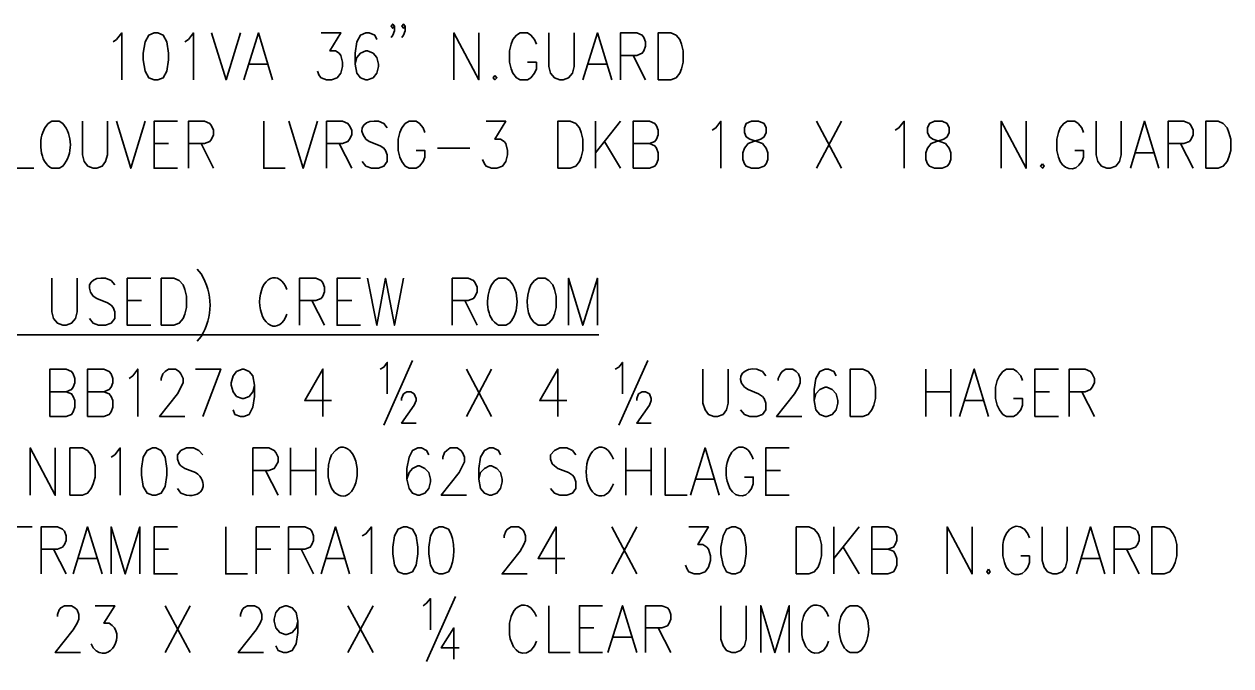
# Model space of a CAD drawing. Header units: inches. Extents: x 5 to 516, y -193 to 129.
# Drawn here: x 212.08 to 221.69, y -100.07 to -94.97 of the extents above; entities that cross this region are included whole.
import ezdxf

# ---------------------------------------------------------------- set-up
doc = ezdxf.new("R2010")
doc.units = ezdxf.units.IN
doc.header["$MEASUREMENT"] = 0
doc.layers.add('PDF3_Geometry', color=7, linetype='Continuous')

msp = doc.modelspace()

# ---------------------------------------------------------------- linework, layer by layer
at = {"layer": 'PDF3_Geometry', "lineweight": 35}
for points in [[(215.0315107, -94.9827607), (215.0181782, -94.9994263), (215.0048457, -94.9827607), (215.0181782, -94.9660952), (215.0315107, -94.9827607), (215.0315107, -95.0194251), (215.0181782, -95.0527563), (215.0048457, -95.072755)], [(215.1181683, -94.9827607), (215.1048358, -94.9994263), (215.0915033, -94.9827607), (215.1048358, -94.9660952), (215.1181683, -94.9827607), (215.1181683, -95.0194251), (215.1048358, -95.0527563), (215.0915033, -95.072755)], [(212.7916573, -95.1060879), (212.8183222, -95.0894223), (212.8616528, -95.0360924), (212.8616528, -95.4094018)], [(213.3616213, -95.1060879), (213.3916194, -95.0894223), (213.4316168, -95.0360924), (213.4316168, -95.4094018)], [(213.5749391, -95.0360919), (213.6915982, -95.4094013), (213.8049243, -95.0360919)], [(213.831589, -95.4093997), (213.9482482, -95.0360903), (214.0615742, -95.4093997)], [(214.4482148, -95.0360919), (214.6048714, -95.0360919), (214.5182103, -95.179416), (214.5615408, -95.179416), (214.5915389, -95.1960816), (214.6048714, -95.2160803), (214.6182039, -95.2694103), (214.6182039, -95.3027415), (214.6048714, -95.3560714), (214.5748733, -95.3927357), (214.5315428, -95.4094013), (214.4915453, -95.4094013), (214.4482148, -95.3927357), (214.4315492, -95.3760701), (214.4182167, -95.3394058)], [(214.8915186, -95.0894196), (214.874853, -95.0527553), (214.8315224, -95.0360897), (214.8048575, -95.0360897), (214.7615269, -95.0527553), (214.7315289, -95.1060852), (214.7181964, -95.1960795), (214.7181964, -95.2860737), (214.7315289, -95.3560692), (214.7615269, -95.3927335), (214.8048575, -95.4093991), (214.81819, -95.4093991), (214.8615205, -95.3927335), (214.8915186, -95.3560692), (214.9048511, -95.3027393), (214.9048511, -95.2860737), (214.8915186, -95.2327438), (214.8615205, -95.1960795), (214.81819, -95.1794139), (214.8048575, -95.1794139), (214.7615269, -95.1960795), (214.7315289, -95.2327438), (214.7181964, -95.2860737)], [(215.5048148, -95.4093997), (215.5048148, -95.0360903), (215.704802, -95.4093997), (215.704802, -95.0360903)], [(216.1614364, -95.1260858), (216.1481039, -95.0894215), (216.1181058, -95.0527572), (216.0914408, -95.0360916), (216.0314447, -95.0360916), (216.0047797, -95.0527572), (215.9747817, -95.0894215), (215.9614492, -95.1260858), (215.9481167, -95.1794158), (215.9481167, -95.26941), (215.9614492, -95.3227399), (215.9747817, -95.3560711), (216.0047797, -95.3927354), (216.0314447, -95.409401), (216.0914408, -95.409401), (216.1181058, -95.3927354), (216.1481039, -95.3560711), (216.1614364, -95.3227399), (216.1614364, -95.26941), (216.0914408, -95.26941)], [(216.2614327, -95.0360919), (216.2614327, -95.3027415), (216.2747651, -95.3560714), (216.3047632, -95.3927357), (216.3480938, -95.4094013), (216.3747587, -95.4094013), (216.4180893, -95.3927357), (216.4480874, -95.3560714), (216.4614198, -95.3027415), (216.4614198, -95.0360919)], [(216.5314145, -95.4093997), (216.6480737, -95.0360903), (216.7613998, -95.4093997)], [(216.8313967, -95.4093997), (216.8313967, -95.0360903), (216.9613883, -95.0360903), (217.0047189, -95.0527559), (217.0180514, -95.0727546), (217.0313838, -95.1060858), (217.0313838, -95.1427501), (217.0180514, -95.1794144), (217.0047189, -95.19608), (216.9613883, -95.2160787), (216.8313967, -95.2160787)], [(213.8749212, -95.2860759), (214.0182453, -95.2860759)], [(216.5747467, -95.2860759), (216.7180709, -95.2860759)], [(216.9313862, -95.2160798), (217.0313798, -95.4094007)], [(211.9917072, -95.7393786), (211.9917072, -96.112688), (212.1616963, -96.112688)], [(212.3916824, -95.7560442), (212.3616843, -95.7393786), (212.3050213, -95.7393786), (212.2750232, -95.7560442), (212.2483582, -95.7927085)], [(212.5483325, -95.7393786), (212.5483325, -96.0060282), (212.561665, -96.0593581), (212.5916631, -96.0960224), (212.6316605, -96.112688), (212.6616586, -96.112688), (212.7049891, -96.0960224), (212.7316541, -96.0593581), (212.7483197, -96.0060282), (212.7483197, -95.7393786)], [(212.8183212, -95.7393786), (212.9316472, -96.112688), (213.0483064, -95.7393786)], [(213.3049512, -96.1126898), (213.1182965, -96.1126898), (213.1182965, -95.7393804), (213.3049512, -95.7393804)], [(213.3916148, -96.1126898), (213.3916148, -95.7393804), (213.5182733, -95.7393804), (213.5616039, -95.756046), (213.5749363, -95.7760447), (213.5916019, -95.8093759), (213.5916019, -95.8460402), (213.5749363, -95.8827045), (213.5616039, -95.8993701), (213.5182733, -95.9160357), (213.3916148, -95.9160357)], [(213.991579, -95.7393786), (213.991579, -96.112688), (214.1615681, -96.112688)], [(214.1915648, -95.7393786), (214.3048909, -96.112688), (214.418217, -95.7393786)], [(214.4915469, -96.1126898), (214.4915469, -95.7393804), (214.6182055, -95.7393804), (214.6615361, -95.756046), (214.6748685, -95.7760447), (214.6915341, -95.8093759), (214.6915341, -95.8460402), (214.6748685, -95.8827045), (214.6615361, -95.8993701), (214.6182055, -95.9160357), (214.4915469, -95.9160357)], [(214.9748466, -95.7927098), (214.9481816, -95.7560455), (214.9048511, -95.7393799)], [(215.2748287, -95.829376), (215.2614962, -95.7927117), (215.2314982, -95.7560474), (215.2048332, -95.7393818), (215.1481702, -95.7393818), (215.1181721, -95.7560474), (215.0915071, -95.7927117), (215.0748415, -95.829376), (215.0615091, -95.8827059), (215.0615091, -95.9727001), (215.0748415, -96.02603), (215.0915071, -96.0593612), (215.1181721, -96.0960256), (215.1481702, -96.1126912), (215.2048332, -96.1126912), (215.2314982, -96.0960256), (215.2614962, -96.0593612), (215.2748287, -96.02603), (215.2748287, -95.9727001), (215.2048332, -95.9727001)], [(215.7614647, -95.7393786), (215.9181213, -95.7393786), (215.8314602, -95.8827028), (215.8747908, -95.8827028), (215.9047889, -95.8993684), (215.9181213, -95.916034), (215.9314538, -95.972697), (215.9314538, -96.0060282), (215.9181213, -96.0593581), (215.8914564, -96.0960224), (215.8481258, -96.112688), (215.8047953, -96.112688), (215.7614647, -96.0960224), (215.7481322, -96.0793568), (215.7314666, -96.0426925)], [(216.6314041, -95.7393786), (216.6314041, -96.112688)], [(216.8313967, -95.7393786), (216.6314095, -95.9893626)], [(216.9313862, -96.1126898), (216.9313862, -95.7393804), (217.0613778, -95.7393804), (217.1047084, -95.756046), (217.1180409, -95.7760447), (217.1313734, -95.8093759), (217.1313734, -95.8460402), (217.1180409, -95.8827045), (217.1047084, -95.8993701), (217.0613778, -95.9160357), (216.9313862, -95.9160357)], [(217.5613507, -95.8093747), (217.5913488, -95.7927091), (217.6313462, -95.7393792), (217.6313462, -96.1126886)], [(218.59128, -95.7393786), (218.3912929, -96.112688)], [(218.3912942, -95.7393786), (218.5912814, -96.112688)], [(219.0179223, -95.8093747), (219.0479204, -95.7927091), (219.091251, -95.7393792), (219.091251, -96.1126886)], [(219.8612046, -96.1126898), (219.8612046, -95.7393804), (220.0611918, -96.1126898), (220.0611918, -95.7393804)], [(220.5178262, -95.829376), (220.5044937, -95.7927117), (220.4744956, -95.7560474), (220.4478307, -95.7393818), (220.3911676, -95.7393818), (220.3611695, -95.7560474), (220.3311715, -95.7927117), (220.317839, -95.829376), (220.3045065, -95.8827059), (220.3045065, -95.9727001), (220.317839, -96.02603)], [(220.6178157, -95.7393786), (220.6178157, -96.0060282), (220.6311482, -96.0593581), (220.6611462, -96.0960224), (220.7044768, -96.112688), (220.7311418, -96.112688), (220.7744723, -96.0960224), (220.8044704, -96.0593581), (220.8178029, -96.0060282), (220.8178029, -95.7393786)], [(220.8911339, -96.1126898), (221.00446, -95.7393804), (221.1177861, -96.1126898)], [(221.1911161, -96.1126898), (221.1911161, -95.7393804), (221.3177746, -95.7393804), (221.3611052, -95.756046), (221.3744376, -95.7760447), (221.3911032, -95.8093759), (221.3911032, -95.8460402), (221.3744376, -95.8827045), (221.3611052, -95.8993701), (221.3177746, -95.9160357), (221.1911161, -95.9160357)], [(214.8048575, -95.882704), (214.8315224, -95.8993696), (214.9181836, -95.9360339), (214.9481816, -95.9526995), (214.9615141, -95.9726982), (214.9748466, -96.0060294), (214.9748466, -96.0593593), (214.9481816, -96.0960237), (214.9048511, -96.1126893), (214.848188, -96.1126893), (214.8048575, -96.0960237), (214.7748594, -96.0593593)], [(213.1182965, -95.9160336), (213.2316226, -95.9160336)], [(213.4916111, -95.9160336), (213.5916046, -96.1126876)], [(214.5915365, -95.9160336), (214.6915301, -96.1126876)], [(215.374825, -95.9526998), (215.6314752, -95.9526998)], [(216.7047365, -95.8993686), (216.831395, -96.1126883)], [(217.0613827, -95.9160336), (217.1047133, -95.9360323), (217.1180458, -95.9526979), (217.1313782, -95.9893622), (217.1313782, -96.0426921), (217.1180458, -96.0793564), (217.1047133, -96.096022), (217.0613827, -96.1126876), (216.9313911, -96.1126876)], [(220.5044937, -96.0593612), (220.5178262, -96.02603), (220.5178262, -95.9727001), (220.4478307, -95.9727001)], [(221.2911124, -95.9160336), (221.3911059, -96.1126876)], [(220.9311297, -95.9893626), (221.0744539, -95.9893626)], [(212.3050213, -96.112688), (212.3616843, -96.112688), (212.3916824, -96.0960224)], [(213.4616108, -96.9159695), (213.4916089, -96.9526338)], [(212.3050213, -96.9892985), (212.3050213, -97.2559481), (212.3183538, -97.309278), (212.3483518, -97.3459423), (212.3916824, -97.3626079), (212.4183474, -97.3626079), (212.4616779, -97.3459423), (212.491676, -97.309278), (212.5050085, -97.2559481), (212.5050085, -96.9892985)], [(212.8049892, -97.0426296), (212.7749912, -97.0059653), (212.7316606, -96.9892997)], [(213.0916334, -97.3626097), (212.9049787, -97.3626097), (212.9049787, -96.9893003), (213.0916334, -96.9893003)], [(214.2748928, -97.3626097), (214.2748928, -96.9893003), (214.4048845, -96.9893003), (214.448215, -97.0059659), (214.4615475, -97.0259646), (214.47488, -97.0592958), (214.47488, -97.0959601), (214.4615475, -97.1326244), (214.448215, -97.14929), (214.4048845, -97.1659556), (214.2748928, -97.1659556)], [(214.7615296, -97.3626097), (214.5748749, -97.3626097), (214.5748749, -96.9893003), (214.7615296, -96.9893003)], [(214.8181929, -96.9892985), (214.8915216, -97.3626079), (214.9615171, -96.9892985), (215.0315126, -97.3626079), (215.1048412, -96.9892985)], [(215.4914828, -97.3626097), (215.4914828, -96.9893003), (215.6181414, -96.9893003), (215.6614719, -97.0059659), (215.6748044, -97.0259646), (215.69147, -97.0592958), (215.69147, -97.0959601), (215.6748044, -97.1326244), (215.6614719, -97.14929), (215.6181414, -97.1659556), (215.4914828, -97.1659556)], [(215.9481221, -97.0059641), (215.9181241, -96.9892985), (215.861461, -96.9892985), (215.8314629, -97.0059641), (215.804798, -97.0426284)], [(216.1747683, -97.3626079), (216.2314313, -97.3626079), (216.2614294, -97.3459423), (216.2914275, -97.309278), (216.30476, -97.2759468), (216.3180924, -97.2226169), (216.3180924, -97.1326226), (216.30476, -97.0792927), (216.2914275, -97.0426284), (216.2614294, -97.0059641), (216.2314313, -96.9892985), (216.1747683, -96.9892985), (216.1481033, -97.0059641), (216.1181053, -97.0426284)], [(216.4180863, -97.3626097), (216.4180863, -96.9893003), (216.5314124, -97.3626097), (216.6480716, -96.9893003), (216.6480716, -97.3626097)], [(212.631667, -97.1326239), (212.6616651, -97.1492895), (212.7483262, -97.1859538), (212.7749912, -97.2026194), (212.7916567, -97.2226181), (212.8049892, -97.2559493), (212.8049892, -97.3092792), (212.7749912, -97.3459435), (212.7316606, -97.3626091), (212.6749976, -97.3626091), (212.631667, -97.3459435), (212.6050021, -97.3092792)], [(212.9049787, -97.1659534), (213.0183048, -97.1659534)], [(214.3748891, -97.1659534), (214.4748827, -97.3626075)], [(214.5748749, -97.1659534), (214.6915341, -97.1659534)], [(215.5914724, -97.1659534), (215.6914659, -97.3626075)], [(215.861461, -97.3626079), (215.9181241, -97.3626079), (215.9481221, -97.3459423)], [(208.1452877, -97.4392717), (216.6580755, -97.4392717)], [(213.4916089, -97.4526017), (213.4616108, -97.489266)], [(214.9181825, -97.7125865), (214.9481805, -97.6959209), (214.9748455, -97.6592566), (214.9748455, -97.9092406)], [(214.9481827, -98.159225), (215.1748348, -97.6425915)], [(216.7880645, -97.7125865), (216.8180626, -97.6959209), (216.8480606, -97.6592566), (216.8480606, -97.9092406)], [(216.8180647, -98.159225), (217.04805, -97.6425915)], [(212.288353, -98.089229), (212.288353, -97.7125865), (212.4183446, -97.7125865), (212.4616752, -97.7325852), (212.4750077, -97.7492508), (212.4883402, -97.7859151), (212.4883402, -97.8225794), (212.4750077, -97.8559106), (212.4616752, -97.8759093), (212.4183446, -97.8925749), (212.288353, -97.8925749)], [(212.5883351, -98.089229), (212.5883351, -97.7125865), (212.7183268, -97.7125865), (212.7616573, -97.7325852), (212.7749898, -97.7492508), (212.7883223, -97.7859151), (212.7883223, -97.8225794), (212.7749898, -97.8559106), (212.7616573, -97.8759093), (212.7183268, -97.8925749), (212.5883351, -97.8925749)], [(212.9183107, -97.7859156), (212.9483088, -97.7659169), (212.9883062, -97.7125869), (212.9883062, -98.0892295)], [(213.1749606, -97.8025805), (213.1749606, -97.7859149), (213.1882931, -97.7492506), (213.2049587, -97.732585), (213.2316237, -97.7125863), (213.2882867, -97.7125863), (213.3182848, -97.732585), (213.3316172, -97.7492506), (213.3482828, -97.7859149), (213.3482828, -97.8225792), (213.3049523, -97.9092403), (213.1616281, -98.0892288), (213.3616153, -98.0892288)], [(213.504943, -98.089229), (213.6482671, -97.7125865), (213.44828, -97.7125865)], [(213.9182466, -97.839245), (213.9049141, -97.8925749), (213.874916, -97.9292393), (213.8315855, -97.9459048), (213.818253, -97.9459048), (213.7749224, -97.9292393), (213.7482575, -97.8925749), (213.7315919, -97.839245), (213.7315919, -97.8225794), (213.7482575, -97.7659164), (213.7749224, -97.7325852), (213.818253, -97.7125865), (213.8315855, -97.7125865), (213.874916, -97.7325852), (213.9049141, -97.7659164), (213.9182466, -97.839245), (213.9182466, -97.9292393), (213.9049141, -98.0159004), (213.874916, -98.0725634), (213.8315855, -98.089229), (213.8049205, -98.089229), (213.76159, -98.0725634), (213.7482575, -98.0358991)], [(214.4615467, -98.0892291), (214.4615467, -97.7125865), (214.3182226, -97.9625705), (214.5315422, -97.9625705)], [(215.6048043, -97.7125865), (215.8047915, -98.0892291)], [(215.8047969, -97.7125865), (215.6048097, -98.0892291)], [(216.3314287, -98.0892291), (216.3314287, -97.7125865), (216.1881046, -97.9625705), (216.4047573, -97.9625705)], [(217.4880182, -97.7125865), (217.4880182, -97.9825692), (217.5046838, -98.0358991), (217.5313488, -98.0725635), (217.5746794, -98.0892291), (217.6046774, -98.0892291), (217.648008, -98.0725635), (217.6746729, -98.0358991), (217.6880054, -97.9825692), (217.6880054, -97.7125865)], [(217.9879862, -97.7659177), (217.9613212, -97.7325865), (217.9179907, -97.7125878)], [(218.0879825, -97.8025805), (218.0879825, -97.7859149), (218.1046481, -97.7492506), (218.1179806, -97.732585), (218.1479786, -97.7125863), (218.2046417, -97.7125863), (218.2313066, -97.732585), (218.2479722, -97.7492506), (218.2613047, -97.7859149), (218.2613047, -97.8225792), (218.2479722, -97.8559104), (218.2179742, -97.9092403), (218.07465, -98.0892288), (218.2746372, -98.0892288)], [(218.5479478, -97.7659177), (218.5312823, -97.7325865), (218.4879517, -97.7125878), (218.4612867, -97.7125878), (218.4179562, -97.7325865), (218.3879581, -97.7859164), (218.3746256, -97.8759106), (218.3746256, -97.9625717), (218.3879581, -98.0359004), (218.4179562, -98.0725647), (218.4612867, -98.0892303), (218.4746192, -98.0892303), (218.5179498, -98.0725647), (218.5479478, -98.0359004), (218.5612803, -97.9825705), (218.5612803, -97.9625717), (218.5479478, -97.9092418), (218.5179498, -97.8759106), (218.4746192, -97.8559119), (218.4612867, -97.8559119), (218.4179562, -97.8759106), (218.3879581, -97.9092418), (218.3746256, -97.9625717)], [(219.2612403, -97.7125865), (219.2612403, -98.0892291)], [(219.4612262, -97.7125865), (219.4612262, -98.0892291)], [(219.5312222, -98.089229), (219.6478814, -97.7125865), (219.7612075, -98.089229)], [(220.0311902, -97.8025805), (220.0178577, -97.7659162), (219.9878596, -97.732585), (219.9611946, -97.7125863), (219.9045316, -97.7125863), (219.8745335, -97.732585), (219.8478686, -97.7659162), (219.831203, -97.8025805), (219.8178705, -97.8559104), (219.8178705, -97.9459046), (219.831203, -97.9992346), (219.8478686, -98.0358989), (219.8745335, -98.0725632), (219.9045316, -98.0892288), (219.9611946, -98.0892288), (219.9878596, -98.0725632), (220.0178577, -98.0358989), (220.0311902, -97.9992346), (220.0311902, -97.9459046), (219.9611946, -97.9459046)], [(220.3178344, -98.089229), (220.1311797, -98.089229), (220.1311797, -97.7125865), (220.3178344, -97.7125865)], [(220.4044979, -98.089229), (220.4044979, -97.7125865), (220.5311565, -97.7125865), (220.574487, -97.7325852), (220.5878195, -97.7492508), (220.6044851, -97.7859151), (220.6044851, -97.8225794), (220.5878195, -97.8559106), (220.574487, -97.8759093), (220.5311565, -97.8925749), (220.4044979, -97.8925749)], [(212.4183427, -97.8925745), (212.4616733, -97.9092401), (212.4750058, -97.9292388), (212.4883383, -97.96257), (212.4883383, -98.0158999), (212.4750058, -98.0525642), (212.4616733, -98.0725629), (212.4183427, -98.0892285), (212.2883511, -98.0892285)], [(212.7183249, -97.8925745), (212.7616554, -97.9092401), (212.7749879, -97.9292388), (212.7883204, -97.96257), (212.7883204, -98.0158999), (212.7749879, -98.0525642), (212.7616554, -98.0725629), (212.7183249, -98.0892285), (212.5883332, -98.0892285)], [(215.0881748, -97.9625705), (215.0881748, -97.9459049), (215.1048404, -97.9092406), (215.1315054, -97.892575), (215.1615035, -97.892575), (215.1881684, -97.9092406), (215.204834, -97.9459049), (215.204834, -97.9625705), (215.1881684, -97.9992348), (215.0881748, -98.142559), (215.204834, -98.142559)], [(216.9613864, -97.9625705), (216.9613864, -97.9459049), (216.9747189, -97.9092406), (217.004717, -97.892575), (217.0313819, -97.892575), (217.06138, -97.9092406), (217.0747125, -97.9459049), (217.0747125, -97.9625705), (217.06138, -97.9992348), (216.9613864, -98.142559), (217.0747125, -98.142559)], [(217.8179971, -97.8559119), (217.8479952, -97.8759106), (217.9313232, -97.9092418), (217.9613212, -97.9292405), (217.9746537, -97.9459061), (217.9879862, -97.9825705), (217.9879862, -98.0359004), (217.9613212, -98.0725647), (217.9179907, -98.0892303), (217.8613276, -98.0892303), (217.8179971, -98.0725647), (217.787999, -98.0359004)], [(219.2612403, -97.8925745), (219.4612275, -97.8925745)], [(220.1311797, -97.8925745), (220.2478389, -97.8925745)], [(220.5044942, -97.8925745), (220.6044878, -98.0892285)], [(219.5745544, -97.9625705), (219.7178785, -97.9625705)], [(212.1316926, -98.7158554), (212.1316926, -98.3392129), (212.3316797, -98.7158554), (212.3316797, -98.3392129)], [(212.774989, -98.412542), (212.8049871, -98.3958764), (212.8483176, -98.3392134), (212.8483176, -98.7158559)], [(213.504943, -98.3958754), (213.4749449, -98.3592111), (213.4316144, -98.3392124), (213.3749513, -98.3392124), (213.3316208, -98.3592111), (213.3049558, -98.3958754), (213.3049558, -98.4292066), (213.3182883, -98.4658709), (213.3316208, -98.4825365), (213.3616189, -98.5025352), (213.44828, -98.5358664)], [(213.9049146, -98.7158554), (213.9049146, -98.3392129), (214.0315732, -98.3392129), (214.0749037, -98.3592116), (214.0882362, -98.3758772), (214.1049018, -98.4125415), (214.1049018, -98.4492058), (214.0882362, -98.482537), (214.0749037, -98.5025358), (214.0315732, -98.5192014), (213.9049146, -98.5192014)], [(214.2048968, -98.339213), (214.2048968, -98.7158555)], [(214.4048826, -98.339213), (214.4048826, -98.7158555)], [(214.5882069, -98.339213), (214.5615419, -98.3592117), (214.5315438, -98.395876)], [(215.304829, -98.3958754), (215.2881634, -98.3592111), (215.2481659, -98.3392124), (215.2181678, -98.3392124), (215.1748373, -98.3592111), (215.1481723, -98.412541), (215.1315067, -98.5025352), (215.1315067, -98.5891963), (215.1481723, -98.662525), (215.1748373, -98.6991893), (215.2181678, -98.7158549), (215.2315003, -98.7158549), (215.2748309, -98.6991893), (215.304829, -98.662525), (215.3181614, -98.609195), (215.3181614, -98.5891963), (215.304829, -98.5358664), (215.2748309, -98.5025352), (215.2315003, -98.4825365), (215.2181678, -98.4825365), (215.1748373, -98.5025352), (215.1481723, -98.5358664), (215.1315067, -98.5891963)], [(215.4181504, -98.4292086), (215.4181504, -98.412543), (215.4314829, -98.3758787), (215.4481485, -98.3592131), (215.4748134, -98.3392144), (215.5314765, -98.3392144), (215.5614746, -98.3592131), (215.574807, -98.3758787), (215.5881395, -98.412543), (215.5881395, -98.4492073), (215.574807, -98.4825385), (215.5481421, -98.5358684), (215.4048179, -98.7158569), (215.6048051, -98.7158569)], [(215.874793, -98.3958754), (215.8614605, -98.3592111), (215.8181299, -98.3392124), (215.7881318, -98.3392124), (215.7481344, -98.3592111), (215.7181363, -98.412541), (215.7048039, -98.5025352), (215.7048039, -98.5891963), (215.7181363, -98.662525), (215.7481344, -98.6991893), (215.7881318, -98.7158549), (215.8047974, -98.7158549), (215.848128, -98.6991893), (215.874793, -98.662525), (215.8881254, -98.609195), (215.8881254, -98.5891963), (215.874793, -98.5358664), (215.848128, -98.5025352), (215.8047974, -98.4825365), (215.7881318, -98.4825365), (215.7481344, -98.5025352), (215.7181363, -98.5358664), (215.7048039, -98.5891963)], [(216.4747504, -98.3958754), (216.4480855, -98.3592111), (216.4047549, -98.3392124), (216.3480919, -98.3392124), (216.3047613, -98.3592111), (216.2747632, -98.3958754), (216.2747632, -98.4292066), (216.2880957, -98.4658709), (216.3047613, -98.4825365), (216.3314263, -98.5025352), (216.4180874, -98.5358664), (216.4480855, -98.5558651), (216.4614179, -98.5725307), (216.4747504, -98.609195), (216.4747504, -98.662525), (216.4480855, -98.6991893), (216.4047549, -98.7158549), (216.3480919, -98.7158549), (216.3047613, -98.6991893), (216.2747632, -98.662525)], [(216.8747288, -98.339213), (216.8747288, -98.7158555)], [(217.0747147, -98.339213), (217.0747147, -98.7158555)], [(217.1880361, -98.339213), (217.1880361, -98.7158555), (217.3613583, -98.7158555)], [(217.3880287, -98.7158554), (217.5046879, -98.3392129), (217.618014, -98.7158554)], [(218.1746409, -98.7158554), (217.9879862, -98.7158554), (217.9879862, -98.3392129), (218.1746409, -98.3392129)], [(214.0049109, -98.5192026), (214.1049045, -98.7158566)], [(214.2048968, -98.5192026), (214.4048839, -98.5192026)], [(216.8747288, -98.5192026), (217.074716, -98.5192026)], [(217.8746642, -98.662527), (217.8879967, -98.6258627), (217.8879967, -98.5725328), (217.8180012, -98.5725328)], [(217.9879862, -98.5192026), (218.1046454, -98.5192026)], [(213.3749513, -98.7158549), (213.3316208, -98.6991893), (213.3049558, -98.662525)], [(217.4313541, -98.5891969), (217.5746783, -98.5891969)], [(211.961707, -99.3424818), (211.961707, -98.9691724), (212.1483617, -98.9691724)], [(212.2183569, -99.3424818), (212.2183569, -98.9691724), (212.3483486, -98.9691724), (212.388346, -98.985838), (212.4050116, -99.0025036), (212.4183441, -99.039168), (212.4183441, -99.0758323), (212.4050116, -99.1091635), (212.388346, -99.1291622), (212.3483486, -99.1458278), (212.2183569, -99.1458278)], [(212.4750069, -99.3424818), (212.5883329, -98.9691724), (212.7049921, -99.3424818)], [(212.774989, -99.3424818), (212.774989, -98.9691724), (212.888315, -99.3424818), (213.0049742, -98.9691724), (213.0049742, -99.3424818)], [(213.3049512, -99.3424818), (213.1182965, -99.3424818), (213.1182965, -98.9691724), (213.3049512, -98.9691724)], [(213.6882605, -98.9691724), (213.6882605, -99.3424818), (213.8615827, -99.3424818)], [(213.9315785, -99.3424818), (213.9315785, -98.9691724), (214.1182332, -98.9691724)], [(214.1882285, -99.3424818), (214.1882285, -98.9691724), (214.3182201, -98.9691724), (214.3615507, -98.985838), (214.3748832, -99.0025036), (214.3882156, -99.039168), (214.3882156, -99.0758323), (214.3748832, -99.1091635), (214.3615507, -99.1291622), (214.3182201, -99.1458278), (214.1882285, -99.1458278)], [(214.4482148, -99.3424818), (214.5615408, -98.9691724), (214.6748669, -99.3424818)], [(214.7748608, -99.0391684), (214.8048588, -99.0225028), (214.8481894, -98.9691729), (214.8481894, -99.3424823)], [(215.4614856, -98.985838), (215.418155, -98.9691724), (215.3881569, -98.9691724), (215.3481595, -98.985838), (215.3181614, -99.0391679), (215.304829, -99.1291621), (215.304829, -99.182492), (215.3181614, -99.2724863), (215.3481595, -99.3258162), (215.3881569, -99.3424818), (215.418155, -99.3424818), (215.4614856, -99.3258162)], [(215.9047864, -99.0558333), (215.9047864, -99.0391678), (215.9181189, -99.0025034), (215.9314514, -98.9858378), (215.9614495, -98.9691722), (216.0181125, -98.9691722), (216.0481106, -98.9858378), (216.061443, -99.0025034), (216.0747755, -99.0391678), (216.0747755, -99.0758321), (216.061443, -99.1091633), (216.031445, -99.1624932), (215.8881208, -99.3424816), (216.088108, -99.3424816)], [(216.3180968, -99.3424818), (216.3180968, -98.9691724), (216.1747726, -99.2191563), (216.3880923, -99.2191563)], [(216.9613864, -98.9691724), (216.7613993, -99.3424818)], [(216.7614006, -98.9691724), (216.9613878, -99.3424818)], [(217.3746968, -98.9691724), (217.5313534, -98.9691724), (217.4480254, -99.1091634), (217.4880229, -99.1091634), (217.5180209, -99.1291621), (217.5313534, -99.1458277), (217.548019, -99.1991576), (217.548019, -99.2358219), (217.5313534, -99.2891519), (217.5046885, -99.3258162), (217.4613579, -99.3424818), (217.4180273, -99.3424818), (217.3746968, -99.3258162), (217.3613643, -99.3058175), (217.3480318, -99.2724863)], [(218.7312721, -98.9691724), (218.531285, -99.2191563)], [(218.5312863, -98.9691724), (218.5312863, -99.3424818)], [(218.8312684, -99.3424818), (218.8312684, -98.9691724), (218.9612601, -98.9691724), (219.0045907, -98.985838), (219.0179231, -99.0025036), (219.0312556, -99.039168), (219.0312556, -99.0758323), (219.0179231, -99.1091635), (219.0045907, -99.1291622), (218.9612601, -99.1458278), (218.8312684, -99.1458278)], [(219.4312259, -99.3424818), (219.4312259, -98.9691724), (219.6312131, -99.3424818), (219.6312131, -98.9691724)], [(220.0878543, -99.0558333), (220.0745218, -99.0225022), (220.0478568, -98.9858378)], [(220.1878438, -98.9691724), (220.1878438, -99.2358219), (220.2045094, -99.2891519), (220.2311743, -99.3258162), (220.2745049, -99.3424818), (220.304503, -99.3424818), (220.3478335, -99.3258162), (220.3744985, -99.2891519), (220.387831, -99.2358219), (220.387831, -98.9691724)], [(220.461162, -99.3424818), (220.5744881, -98.9691724), (220.6878142, -99.3424818)], [(220.7611442, -99.3424818), (220.7611442, -98.9691724), (220.8878027, -98.9691724), (220.9311333, -98.985838), (220.9477989, -99.0025036), (220.9611313, -99.039168), (220.9611313, -99.0758323), (220.9477989, -99.1091635), (220.9311333, -99.1291622), (220.8878027, -99.1458278), (220.7611442, -99.1458278)], [(212.3183532, -99.1458273), (212.4183468, -99.3424814)], [(213.1182965, -99.1458273), (213.2316226, -99.1458273)], [(213.9315785, -99.1458273), (214.0482377, -99.1458273)], [(214.2882248, -99.1458273), (214.3882183, -99.3424814)], [(218.604612, -99.1291624), (218.7312705, -99.342482)], [(218.9612582, -99.1458273), (219.0045888, -99.1624929), (219.0179212, -99.1824916), (219.0312537, -99.2191559), (219.0312537, -99.2724859), (219.0179212, -99.305817), (219.0045888, -99.3258158), (218.9612582, -99.3424814), (218.8312665, -99.3424814)], [(219.8745346, -99.1091633), (219.8745346, -99.1991575), (219.8878671, -99.2524874)], [(220.8611405, -99.1458273), (220.9611341, -99.3424814)], [(212.518339, -99.2191563), (212.6616632, -99.2191563)], [(214.4882106, -99.2191563), (214.6315347, -99.2191563)], [(220.0745218, -99.2891517), (220.0878543, -99.2524874), (220.0878543, -99.1991575), (220.0178588, -99.1991575)], [(220.5044942, -99.2191563), (220.6478184, -99.2191563)], [(215.2881606, -100.0391043), (215.5181459, -99.5224708)], [(212.3483467, -99.6824615), (212.3483467, -99.6657959), (212.3616792, -99.6291316), (212.3750116, -99.612466), (212.4050097, -99.5958004), (212.4616728, -99.5958004), (212.4883377, -99.612466), (212.5050033, -99.6291316), (212.5183358, -99.6657959), (212.5183358, -99.7024602), (212.5050033, -99.7357914), (212.4750052, -99.7891213), (212.3316811, -99.9691098), (212.5316683, -99.9691098)], [(212.6483288, -99.5958005), (212.8049854, -99.5958005), (212.7183243, -99.7357915), (212.7616549, -99.7357915)], [(213.4049467, -99.5958005), (213.2049595, -99.9691099)], [(213.2049609, -99.5958005), (213.4049481, -99.9691099)], [(213.8049251, -99.6824615), (213.8049251, -99.6657959), (213.8182576, -99.6291316), (213.8315901, -99.612466), (213.8615882, -99.5958004), (213.9182512, -99.5958004), (213.9482493, -99.612466), (213.9615817, -99.6291316), (213.9749142, -99.6657959), (213.9749142, -99.7024602), (213.9615817, -99.7357914), (213.9315837, -99.7891213), (213.7882595, -99.9691098), (213.9882467, -99.9691098)], [(214.2615609, -99.7191243), (214.2482284, -99.7724542), (214.2182303, -99.8091185), (214.1748998, -99.8257841), (214.1615673, -99.8257841), (214.1182367, -99.8091185), (214.0882387, -99.7724542), (214.0749062, -99.7191243), (214.0749062, -99.7024587), (214.0882387, -99.6491288), (214.1182367, -99.6124645), (214.1615673, -99.5957989), (214.1748998, -99.5957989), (214.2182303, -99.6124645), (214.2482284, -99.6491288), (214.2615609, -99.7191243), (214.2615609, -99.8091185), (214.2482284, -99.8991128), (214.2182303, -99.9524427), (214.1748998, -99.9691083), (214.1482348, -99.9691083), (214.1049043, -99.9524427), (214.0882387, -99.9157783)], [(214.6615325, -99.5958005), (214.8615197, -99.9691099)], [(214.8615251, -99.5958005), (214.6615379, -99.9691099)], [(215.2614968, -99.5958005), (215.2881617, -99.5758018), (215.3181598, -99.5391375), (215.3181598, -99.7891214)], [(216.1614364, -99.6824615), (216.1481039, -99.6491303), (216.1181058, -99.612466)], [(216.2614327, -99.5958005), (216.2614327, -99.9691099), (216.4314218, -99.9691099)], [(216.6880722, -99.9691083), (216.5047507, -99.9691083), (216.5047507, -99.5957989), (216.6880722, -99.5957989)], [(216.7314004, -99.9691083), (216.8480595, -99.5957989), (216.9613856, -99.9691083)], [(217.0313825, -99.9691083), (217.0313825, -99.5957989), (217.1613741, -99.5957989), (217.2047047, -99.6124645), (217.2180372, -99.6291301), (217.2313697, -99.6657944), (217.2313697, -99.7024587), (217.2180372, -99.7357899), (217.2047047, -99.7557886), (217.1613741, -99.7724542), (217.0313825, -99.7724542)], [(217.6313399, -99.5958005), (217.6313399, -99.8624501), (217.6480055, -99.91578), (217.6746705, -99.9524443), (217.7180011, -99.9691099), (217.7479991, -99.9691099), (217.7879966, -99.9524443), (217.8179946, -99.91578), (217.8313271, -99.8624501), (217.8313271, -99.5958005)], [(217.9479904, -99.9691083), (217.9479904, -99.5957989), (218.0613165, -99.9691083), (218.1746425, -99.5957989), (218.1746425, -99.9691083)], [(218.4879541, -99.6824615), (218.4746217, -99.6491303), (218.4479567, -99.612466)], [(218.7479372, -99.6124661), (218.7179391, -99.5958005), (218.6612761, -99.5958005), (218.631278, -99.6124661), (218.6046131, -99.6491304)], [(215.9614492, -99.6824615), (215.9481167, -99.7357914), (215.9481167, -99.8257856)], [(218.287967, -99.6824615), (218.2746345, -99.7357914), (218.2746345, -99.8257856)], [(215.5481402, -99.9324454), (215.404816, -99.9324454), (215.5048096, -99.7724557), (215.5048096, -100.0224397)], [(216.5047507, -99.7724554), (216.6180767, -99.7724554)], [(217.131372, -99.7724554), (217.2313656, -99.9691095)], [(212.6316632, -99.9324456), (212.6183307, -99.8991144)], [(216.1181058, -99.9524442), (216.1481039, -99.9157798), (216.1614364, -99.8791155)], [(216.7747325, -99.8457845), (216.9180567, -99.8457845)], [(218.4479567, -99.9524442), (218.4746217, -99.9157798), (218.4879541, -99.8791155)], [(218.6612761, -99.9691099), (218.7179391, -99.9691099), (218.7479372, -99.9524443)]]:
    msp.add_lwpolyline(points, dxfattribs=at)
for points in [[(213.1182965, -95.0360919), (213.074966, -95.0527575), (213.048301, -95.1060874), (213.0316354, -95.1960816), (213.0316354, -95.2494115), (213.048301, -95.3394058), (213.074966, -95.3927357), (213.1182965, -95.4094013), (213.1482946, -95.4094013), (213.1916251, -95.3927357), (213.2182901, -95.3394058), (213.2316226, -95.2494115), (213.2316226, -95.1960816), (213.2182901, -95.1060874), (213.1916251, -95.0527575), (213.1482946, -95.0360919)], [(217.131372, -95.4093997), (217.131372, -95.0360903), (217.2313656, -95.0360903), (217.2746961, -95.0527559), (217.3046942, -95.0894202), (217.3180267, -95.1260845), (217.3313592, -95.1794144), (217.3313592, -95.2694086), (217.3180267, -95.3227385), (217.3046942, -95.3560697), (217.2746961, -95.3927341), (217.2313656, -95.4093997)], [(215.8314608, -95.3760698), (215.8181283, -95.3927354), (215.8314608, -95.409401), (215.8481264, -95.3927354)], [(216.3314287, -96.1126898), (216.3314287, -95.7393804), (216.4314223, -95.7393804), (216.4747529, -95.756046), (216.5047509, -95.7927103), (216.5180834, -95.8293746), (216.5314159, -95.8827045), (216.5314159, -95.9726988), (216.5180834, -96.0260287), (216.5047509, -96.0593599), (216.4747529, -96.0960242), (216.4314223, -96.1126898)], [(217.8746647, -95.7393786), (217.8313342, -95.7560442), (217.8180017, -95.7927085), (217.8180017, -95.8293729), (217.8313342, -95.8627041), (217.8613323, -95.8827028), (217.9179953, -95.8993684), (217.9613258, -95.916034), (217.9913239, -95.9526983), (218.0046564, -95.9893626), (218.0046564, -96.0426925), (217.9913239, -96.0793568), (217.9746583, -96.0960224), (217.9313278, -96.112688), (217.8746647, -96.112688), (217.8313342, -96.0960224), (217.8180017, -96.0793568), (217.8046692, -96.0426925), (217.8046692, -95.9893626), (217.8180017, -95.9526983), (217.8479998, -95.916034), (217.8913303, -95.8993684), (217.9479934, -95.8827028), (217.9746583, -95.8627041), (217.9913239, -95.8293729), (217.9913239, -95.7927085), (217.9746583, -95.7560442), (217.9313278, -95.7393786)], [(219.3312364, -95.7393786), (219.291239, -95.7560442), (219.2745734, -95.7927085), (219.2745734, -95.8293729), (219.291239, -95.8627041), (219.3179039, -95.8827028), (219.3745669, -95.8993684), (219.4178975, -95.916034), (219.4478956, -95.9526983), (219.4612281, -95.9893626), (219.4612281, -96.0426925), (219.4478956, -96.0793568), (219.43123, -96.0960224), (219.3912325, -96.112688), (219.3312364, -96.112688), (219.291239, -96.0960224), (219.2745734, -96.0793568), (219.2612409, -96.0426925), (219.2612409, -95.9893626), (219.2745734, -95.9526983), (219.3045714, -95.916034), (219.347902, -95.8993684), (219.404565, -95.8827028), (219.43123, -95.8627041), (219.4478956, -95.8293729), (219.4478956, -95.7927085), (219.43123, -95.7560442), (219.3912325, -95.7393786)], [(221.4910982, -96.1126898), (221.4910982, -95.7393804), (221.5910918, -95.7393804), (221.6310892, -95.756046), (221.6610873, -95.7927103), (221.6744198, -95.8293746), (221.6910854, -95.8827045), (221.6910854, -95.9726988), (221.6744198, -96.0260287), (221.6610873, -96.0593599), (221.6310892, -96.0960242), (221.5910918, -96.1126898)], [(220.1911802, -96.07936), (220.1745146, -96.0960256), (220.1911802, -96.1126912), (220.2045126, -96.0960256)], [(213.1749606, -97.3626097), (213.1749606, -96.9893003), (213.2749542, -96.9893003), (213.3182848, -97.0059659), (213.3482828, -97.0426302), (213.3616153, -97.0792945), (213.3749478, -97.1326244), (213.3749478, -97.2226186), (213.3616153, -97.2759485), (213.3482828, -97.3092797), (213.3182848, -97.3459441), (213.2749542, -97.3626097)], [(218.6612761, -98.089229), (218.6612761, -97.7125865), (218.7612697, -97.7125865), (218.8046002, -97.7325852), (218.8312652, -97.7659164), (218.8479308, -97.8025807), (218.8612633, -97.8559106), (218.8612633, -97.9459048), (218.8479308, -97.9992348), (218.8312652, -98.0358991), (218.8046002, -98.0725634), (218.7612697, -98.089229)], [(212.448343, -98.7158554), (212.448343, -98.3392129), (212.5483366, -98.3392129), (212.588334, -98.3592116), (212.6183321, -98.3958759), (212.6316646, -98.4292071), (212.6483302, -98.482537), (212.6483302, -98.5725313), (212.6316646, -98.6258612), (212.6183321, -98.6625255), (212.588334, -98.6991898), (212.5483366, -98.7158554)], [(213.1049646, -98.339213), (213.061634, -98.3592117), (213.0316359, -98.4125416), (213.0183035, -98.5025358), (213.0183035, -98.5558657), (213.0316359, -98.64586), (213.061634, -98.6991899), (213.1049646, -98.7158555), (213.1316295, -98.7158555), (213.1749601, -98.6991899), (213.2049582, -98.64586), (213.2182906, -98.5558657), (213.2182906, -98.5025358), (213.2049582, -98.4125416), (213.1749601, -98.3592117), (213.1316295, -98.339213)], [(215.1048364, -98.9691724), (215.0615058, -98.985838), (215.0315077, -99.0391679), (215.0181752, -99.1291621), (215.0181752, -99.182492), (215.0315077, -99.2724863), (215.0615058, -99.3258162), (215.1048364, -99.3424818), (215.1315013, -99.3424818), (215.1748319, -99.3258162), (215.2048299, -99.2724863), (215.2181624, -99.182492), (215.2181624, -99.1291621), (215.2048299, -99.0391679), (215.1748319, -98.985838), (215.1315013, -98.9691724)], [(217.7180043, -98.9691724), (217.6746738, -98.985838), (217.6480088, -99.0391679), (217.6313432, -99.1291621), (217.6313432, -99.182492), (217.6480088, -99.2724863), (217.6746738, -99.3258162), (217.7180043, -99.3424818), (217.7480024, -99.3424818), (217.7879998, -99.3258162), (217.8179979, -99.2724863), (217.8313304, -99.182492), (217.8313304, -99.1291621), (217.8179979, -99.0391679), (217.7879998, -98.985838), (217.7480024, -98.9691724)], [(218.2313042, -99.3424818), (218.2313042, -98.9691724), (218.3312978, -98.9691724), (218.3746283, -98.985838), (218.4046264, -99.0225024), (218.4179589, -99.0558336), (218.4312914, -99.1091635), (218.4312914, -99.1991577), (218.4179589, -99.2524876), (218.4046264, -99.2891519), (218.3746283, -99.3258162), (218.3312978, -99.3424818)], [(221.0611263, -99.3424818), (221.0611263, -98.9691724), (221.1611199, -98.9691724), (221.2044504, -98.985838), (221.2311154, -99.0225024), (221.247781, -99.0558336), (221.2611135, -99.1091635), (221.2611135, -99.1991577), (221.247781, -99.2524876), (221.2311154, -99.2891519), (221.2044504, -99.3258162), (221.1611199, -99.3424818)], [(219.7612083, -99.3058173), (219.7478758, -99.325816), (219.7612083, -99.3424816), (219.7745408, -99.325816)]]:
    msp.add_lwpolyline(points, close=True, dxfattribs=at)
for centre, major_axis, ratio, start_param, end_param in [((214.0747828, -97.1773579), (-0.0002912, 0.193086), 0.602483496, 5.244204607, 10.458751799), ((214.6186632, -98.5284589), (-0.0032945, 0.1951029), 0.597693954, 2.84922275, 6.519065715), ((216.6743374, -98.5284427), (0.0009797, 0.1944881), 0.59828542, 5.250861081, 10.473941126), ((217.7869658, -98.5244637), (0.0057112, 0.1915822), 0.596398362, 5.250494907, 8.429453232)]:
    msp.add_ellipse(centre, major_axis=major_axis, ratio=ratio, start_param=start_param, end_param=end_param, dxfattribs=at)
for points in [[(212.3916824, -96.0960224), (212.4727883, -96.0000286), (212.4697329, -95.8517048), (212.3916824, -95.7560442)], [(214.9048511, -95.7393799), (214.8064685, -95.725603), (214.7251404, -95.7856547), (214.8048575, -95.882704)], [(212.2483582, -95.7927085), (212.1942506, -95.8765365), (212.2038056, -96.0725239), (212.3050213, -96.112688)], [(220.317839, -96.02603), (220.3441706, -96.1225239), (220.448775, -96.1571327), (220.5044937, -96.0593612)], [(212.7316606, -96.9892997), (212.6266118, -96.9738007), (212.5621159, -97.0401853), (212.631667, -97.1326239)], [(213.4916089, -96.9526338), (213.5868806, -97.1095126), (213.5886582, -97.2960562), (213.4916089, -97.4526017)], [(215.9481221, -97.3459423), (216.0296169, -97.2600034), (216.027006, -97.0920141), (215.9481221, -97.0059641)], [(215.804798, -97.0426284), (215.7544123, -97.1319005), (215.7580232, -97.3141666), (215.861461, -97.3626079)], [(216.1181053, -97.0426284), (216.0739414, -97.1300117), (216.0711083, -97.3140555), (216.1747683, -97.3626079)], [(217.9179907, -97.7125878), (217.823219, -97.6972554), (217.7362801, -97.7670843), (217.8179971, -97.8559119)], [(214.5315438, -98.395876), (214.4845469, -98.478704), (214.4892132, -98.673636), (214.5882069, -98.7158555)], [(213.44828, -98.5358664), (213.5568841, -98.6070841), (213.513498, -98.7395756), (213.3749513, -98.7158549)], [(217.6880095, -98.6258627), (217.7191186, -98.7324114), (217.8240563, -98.7575765), (217.8746642, -98.662527)], [(220.0478568, -98.9858378), (219.9490298, -98.9164534), (219.8862561, -99.0246687), (219.8745346, -99.1091633)], [(215.4614856, -99.3258162), (215.5203707, -99.2463768), (215.5203707, -99.0652773), (215.4614856, -98.985838)], [(219.8878671, -99.2524874), (219.9189762, -99.3590361), (220.0239139, -99.3842012), (220.0745218, -99.2891517)], [(216.1181058, -99.612466), (216.0485547, -99.5590249), (215.9810035, -99.6117993), (215.9614492, -99.6824615)], [(218.4479567, -99.612466), (218.3720171, -99.5590805), (218.315743, -99.6099661), (218.287967, -99.6824615)], [(218.7479372, -99.9524443), (218.8259322, -99.8567838), (218.8290431, -99.7084044), (218.7479372, -99.6124661)], [(218.6046131, -99.6491304), (218.54845, -99.7264032), (218.5635046, -99.9339455), (218.6612761, -99.9691099)], [(212.7616549, -99.7357915), (212.9030347, -99.8150087), (212.7675434, -100.0747142), (212.6316632, -99.9324456)], [(215.9481167, -99.8257856), (215.9585049, -99.9130022), (216.0184455, -100.0216619), (216.1181058, -99.9524442)], [(218.2746345, -99.8257856), (218.2871337, -99.9121134), (218.3461299, -100.022273), (218.4479567, -99.9524442)]]:
    msp.add_open_spline(points, degree=3, dxfattribs=at)

doc.saveas('drawing.dxf')
